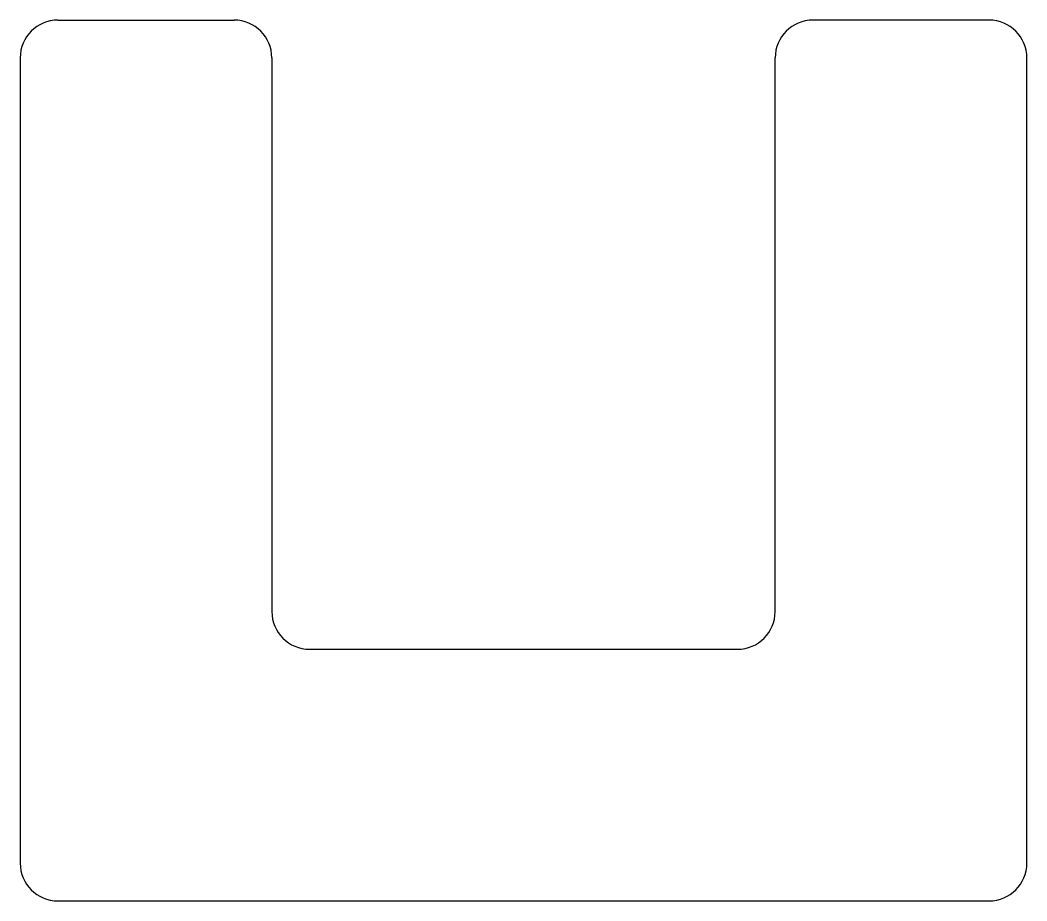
# Model space of a CAD drawing. Extents: x 2646.7 to 2726.7, y 1607.1 to 1677.1.
import ezdxf

# ---------------------------------------------------------------- set-up
doc = ezdxf.new("R2010")
doc.units = 0
doc.layers.get('0').update_dxf_attribs({"linetype": 'CONTINUOUS'})

msp = doc.modelspace()

# ---------------------------------------------------------------- linework, layer by layer
for p, q in [((2649.671, 1677.139), (2663.671, 1677.139)), ((2723.671, 1677.139), (2709.671, 1677.139)), ((2646.671, 1674.139), (2646.671, 1610.139)), ((2666.671, 1674.139), (2666.671, 1630.139)), ((2706.671, 1630.139), (2706.671, 1674.139)), ((2726.671, 1610.139), (2726.671, 1674.139)), ((2669.671, 1627.139), (2703.671, 1627.139)), ((2649.671, 1607.139), (2723.671, 1607.139))]:
    msp.add_line(p, q)
for centre, start, end in [((2649.671, 1674.139), 90, 180), ((2663.671, 1674.139), 0, 90), ((2709.671, 1674.139), 90, 180), ((2723.671, 1674.139), 0, 90), ((2669.671, 1630.139), 180, 270), ((2703.671, 1630.139), 270, 0), ((2649.671, 1610.139), 180, 270), ((2723.671, 1610.139), 270, 0)]:
    msp.add_arc(centre, 3, start, end)

doc.saveas('drawing.dxf')
